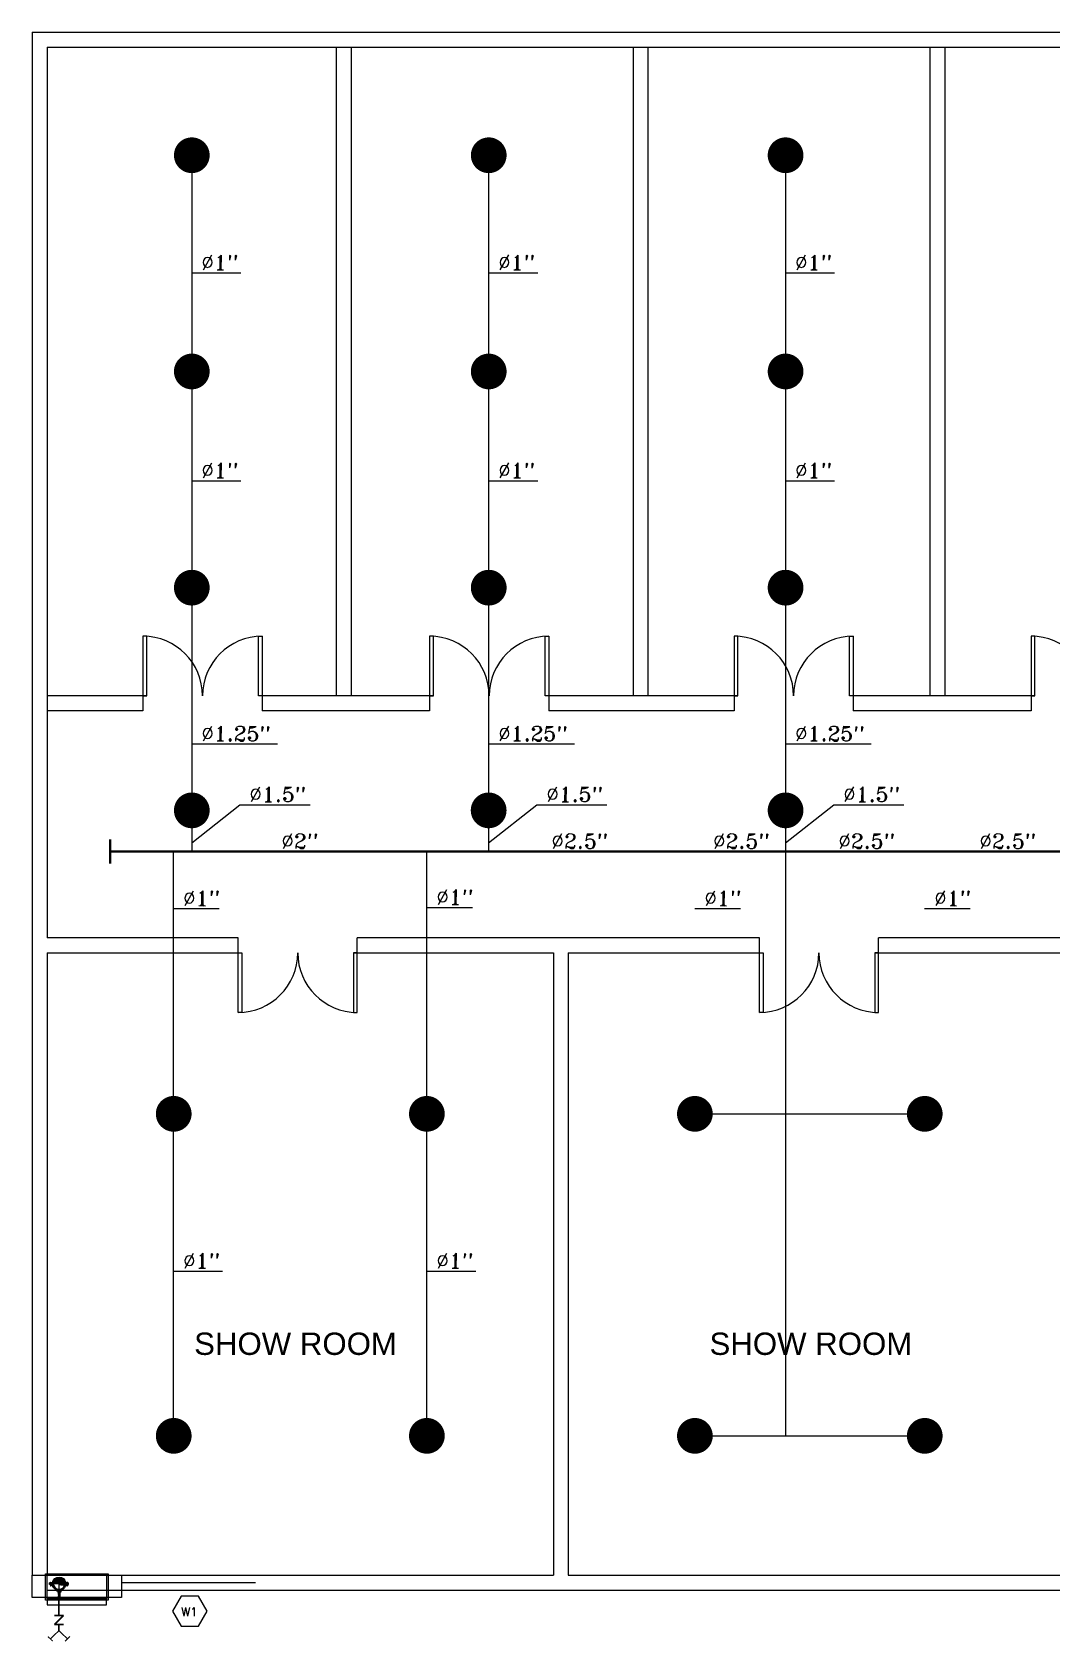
# Model space of a CAD drawing. Header units: millimetres. Extents: x -3973702 to -1592236, y 74982 to 569678.
# Drawn here: x -1734761 to -1721066, y 168509 to 190128 of the extents above; entities that cross this region are included whole.
import ezdxf
from ezdxf.enums import TextEntityAlignment as Align

# ---------------------------------------------------------------- set-up
doc = ezdxf.new("R2010")
doc.units = ezdxf.units.MM
doc.header["$LTSCALE"] = 1000
doc.header["$MEASUREMENT"] = 0
doc.linetypes.add('06041-XPSB2PUMP$0$CENTER2', pattern=[1.125, 0.75, -0.125, 0.125, -0.125])
doc.linetypes.add('CENTER', pattern=[2, 1.25, -0.25, 0.25, -0.25])
doc.layers.get('0').update_dxf_attribs({"color": 9})
for name, color, linetype in [('A-CURB', 9, 'Continuous'), ('A-DIM-TEXT', 9, 'Continuous'), ('A-door', 9, 'Continuous'), ('A-DR&WIN INDICATION', 9, 'Continuous'), ('A-TEXT', 9, 'Continuous'), ('A-WALL', 9, 'Continuous'), ('A-WINDOW', 9, 'Continuous'), ('FF-PIPE-150', 7, 'FIRE_PIPE'), ('FF-PR', 1, 'Continuous'), ('FF-SYMBOL', 11, 'Continuous'), ('FIRE FIGHTING', 1, 'Continuous'), ('MNUTS', 2, 'Continuous'), ('PL-DR-CENTER', 9, 'CENTER'), ('PL-DR-LEADER', 42, 'Continuous'), ('PL-DR-SYMBOL', 30, 'Continuous'), ('TXT_fire', 2, 'Continuous'), ('VENT', 33, '06041-XPSB2PUMP$0$CENTER2'), ('wall 1', 9, 'Continuous')]:
    doc.layers.add(name, color=color, linetype=linetype)
doc.layers.add('MCG-WALL', color=7, linetype='Continuous', lineweight=30)
doc.styles.add('A', font='ROMANS.shx')
doc.styles.add('ARIAL', font='arial.ttf')
doc.styles.add('FF-LOOP', font='romans.shx', dxfattribs={"height": 2})
doc.styles.add('MOHAMED', font='romant.shx', dxfattribs={"width": 0.9})
doc.linetypes.add('FIRE_PIPE', pattern='A,2,-0.5,["F",FF-LOOP,S=0.15,R=0,X=-0.1,Y=-0.1],-0.7', length=3.2)

# ---------------------------------------------------------------- blocks, each defined once
blk = doc.blocks.new('WIN 1')
at = {"layer": 'A-DR&WIN INDICATION', "linetype": 'Continuous', "ltscale": 500}
blk.add_lwpolyline([(-130, 450), (-260, 225), (-130, 0), (130, 0), (260, 225), (130, 450)], close=True, dxfattribs=at)
at = {"layer": 'A-TEXT', "style": 'A'}
blk.add_attdef('W1', text='', height=130, dxfattribs=at).set_placement((-6, 215), align=Align.MIDDLE)
blk = doc.blocks.new('SP-P')
at = {"layer": 'FF-SYMBOL', "const_width": 0.16}
blk.add_lwpolyline([(-0.08, 0, 1), (0.08, 0, 1)], format="xyb", close=True, dxfattribs=at)
blk = doc.blocks.new('A$C440B3191')
at = {"layer": 'FF-PR', "ltscale": 15, "xscale": -1499.999999964496, "yscale": 1499.999999964581, "zscale": 1499.9999999646, "rotation": 191.5660011830454}
blk.add_blockref('SP-P', (0, 2), dxfattribs=at)
blk = doc.blocks.new('BOLT')
at = {"layer": 'MNUTS'}
for p, q in [((0, 135), (121, 135)), ((0, 68), (121, 68)), ((134, 112), (121, 135)), ((134, -112), (134, 112)), ((0, -68), (121, -68)), ((0, -135), (121, -135)), ((134, -112), (121, -135))]:
    blk.add_line(p, q, dxfattribs=at)
for centre, radius, start, end in [((77, 101), 55, 322.56696, 33.81105), ((-80, 0), 212, 341.46077, 18.51142), ((77, -101), 55, 326.18895, 37.43304)]:
    blk.add_arc(centre, radius, start, end, dxfattribs=at)
blk = doc.blocks.new('NUT1')
at = {"layer": 'MNUTS'}
for p, q in [((-110, 112), (-97, 135)), ((-110, 112), (-110, -112)), ((0, 135), (-97, 135)), ((0, 68), (-97, 68)), ((0, 135), (0, -135)), ((-110, -112), (-97, -135)), ((0, -68), (-97, -68)), ((0, -135), (-97, -135))]:
    blk.add_line(p, q, dxfattribs=at)
for centre, radius, start, end in [((-53, 101), 55, 146.18895, 217.43304), ((104, 0), 212, 161.46077, 198.51142), ((-53, -101), 55, 142.56696, 213.81105)]:
    blk.add_arc(centre, radius, start, end, dxfattribs=at)
blk = doc.blocks.new('PS100')
at = {"layer": 'PL-DR-LEADER'}
h = blk.add_hatch(dxfattribs=at)
h.set_pattern_fill('ANSI37', color=256, scale=0.069274, angle=270, style=0)
h.set_pattern_definition([(225, (0.593055, 9.895536), (-0.006122992, 0.006122992), []), (135, (0.593055, 9.895536), (0.006122992, 0.006122992), [])])
h.paths.add_polyline_path([(0, 0), (0, 0.05, -0.414214), (0.05, 0)])
h.paths.add_polyline_path([(0, 0.05), (0, 0, -0.490317)])
h.paths.add_polyline_path([(0, -0.05, 0.490317), (0, 0), (0.05, 0, -0.414214)])
at = {"layer": 'PL-DR-CENTER'}
for p, q in [((0, 0.05), (0, -0.05)), ((-0.05, 0), (0.05, 0))]:
    blk.add_line(p, q, dxfattribs=at)
at = {"layer": 'PL-DR-SYMBOL'}
for p, q in [((-0.119, 0.007), (-0.125, 0)), ((-0.121, 0.003), (-0.121, 0.005)), ((-0.092, 0.001), (-0.121, 0.003)), ((-0.119, 0.003), (-0.118, 0.007)), ((-0.095, 0.006), (-0.119, 0.007)), ((-0.112, 0.002), (-0.112, 0.007)), ((-0.104, 0.002), (-0.104, 0.007)), ((-0.101, -0.002), (-0.101, 0.002)), ((-0.098, -0.001), (-0.098, 0.001)), ((-0.097, 0.002), (-0.097, 0.006)), ((-0.097, 0.005), (-0.078, 0.005)), ((-0.078, 0.006), (-0.095, 0.006)), ((-0.091, -0.005), (-0.088, 0.005)), ((-0.087, -0.003), (-0.086, 0.003)), ((-0.085, -0.005), (-0.082, 0.005)), ((-0.081, -0.003), (-0.079, 0.003)), ((-0.069, 0.012), (-0.078, 0.012)), ((-0.069, 0.007), (-0.078, 0.007)), ((-0.068, 0.015), (-0.068, -0.015)), ((-0.068, 0.005), (-0.068, 0.005)), ((-0.022, 0.074), (0.014, 0.074)), ((-0.012, 0.077), (-0.02, 0.077)), ((-0.02, 0.071), (-0.02, 0.077)), ((-0.012, 0.071), (-0.02, 0.071)), ((-0.018, 0.077), (-0.019, 0.071)), ((-0.019, 0.076), (-0.019, 0.073)), ((-0.016, 0.077), (-0.017, 0.071)), ((-0.017, 0.076), (-0.017, 0.073)), ((-0.015, 0.076), (-0.015, 0.073)), ((-0.014, 0.077), (-0.014, 0.071)), ((-0.013, 0.076), (-0.013, 0.073)), ((-0.007, 0.086), (-0.001, 0.086)), ((-0.007, 0.063), (-0.007, 0.086)), ((-0.001, 0.063), (-0.001, 0.086)), ((-0.001, 0.077), (0.001, 0.077)), ((-0.001, 0.071), (0.001, 0.071)), ((0.001, 0.086), (0.007, 0.086)), ((0.001, 0.063), (0.001, 0.086)), ((0.007, 0.063), (0.007, 0.086)), ((-0.119, -0.008), (-0.125, 0)), ((-0.092, -0.001), (-0.121, -0.003)), ((-0.121, -0.003), (-0.121, -0.006)), ((-0.119, -0.003), (-0.118, -0.007)), ((-0.095, -0.006), (-0.119, -0.008)), ((-0.112, -0.003), (-0.112, -0.007)), ((-0.104, -0.002), (-0.104, -0.007)), ((-0.097, -0.002), (-0.097, -0.006)), ((-0.097, -0.005), (-0.078, -0.005)), ((-0.078, -0.006), (-0.095, -0.006)), ((-0.069, -0.007), (-0.078, -0.007)), ((-0.069, -0.011), (-0.078, -0.011)), ((-0.068, -0.005), (-0.068, -0.005)), ((-0.022, -0.074), (0.014, -0.074)), ((-0.012, -0.071), (-0.02, -0.071)), ((-0.02, -0.071), (-0.02, -0.077)), ((-0.012, -0.077), (-0.02, -0.077)), ((-0.018, -0.077), (-0.019, -0.071)), ((-0.019, -0.076), (-0.019, -0.073)), ((-0.016, -0.077), (-0.017, -0.071)), ((-0.017, -0.076), (-0.017, -0.073)), ((-0.015, -0.076), (-0.015, -0.073)), ((-0.014, -0.077), (-0.014, -0.071)), ((-0.013, -0.076), (-0.013, -0.073)), ((-0.007, -0.063), (-0.007, -0.086)), ((-0.007, -0.086), (-0.001, -0.086)), ((-0.001, -0.063), (-0.001, -0.086)), ((-0.001, -0.071), (0.001, -0.071)), ((-0.001, -0.077), (0.001, -0.077)), ((0.001, -0.063), (0.001, -0.086)), ((0.001, -0.086), (0.007, -0.086)), ((0.007, -0.063), (0.007, -0.086))]:
    blk.add_line(p, q, dxfattribs=at)
blk.add_circle((0, 0), 0.05, dxfattribs=at)
for centre, radius, start, end in [((-0.074, 0.009), 0.00458, 149.805, 210.195), ((-0.039, 0), 0.0391, 169.827, 190.173), ((-0.073, 0.009), 0.00458, 329.805, 30.195), ((-0.107, 0), 0.0391, 349.827, 10.173), ((-0.062, 0.015), 0.00614, 90, 180), ((-0.062, 0.03), 0.00818, 270, 334.3523), ((0, 0), 0.0603, 100.0556, 156.4475), ((0, 0), 0.0542, 100.0556, 259.9444), ((0.019, 0.025), 0.0316, 127.761, 232.239), ((-0.011, 0.063), 0.00409, 280.0556, 0), ((-0.011, 0.063), 0.0102, 280.0556, 0), ((0.011, 0.063), 0.0102, 180, 259.9444), ((0.011, 0.063), 0.00409, 180, 259.9444), ((0, 0), 0.0542, 280.0556, 79.9444), ((0, 0), 0.0603, 280.0556, 79.9444), ((-0.075, -0.009), 0.00372, 146.6015, 213.3985), ((-0.072, -0.009), 0.00372, 326.6015, 33.3985), ((-0.062, -0.015), 0.00614, 180, 270), ((-0.062, -0.03), 0.00818, 25.6477, 90), ((0, 0), 0.0603, 205.6477, 259.9444), ((-0.011, -0.063), 0.00409, 0, 79.9444), ((-0.011, -0.063), 0.0102, 0, 79.9444), ((-0.019, -0.025), 0.0316, 307.761, 52.239), ((0.011, -0.063), 0.0102, 100.0556, 180), ((0.011, -0.063), 0.00409, 100.0556, 180)]:
    blk.add_arc(centre, radius, start, end, dxfattribs=at)
at = {"layer": 'PL-DR-SYMBOL', "xscale": -4.09148084088e-05, "yscale": 4.09148083804e-05, "zscale": 4.09148083552e-05, "rotation": 180}
for name, p in [('NUT1', (-0.008, 0.074)), ('BOLT', (0.007, 0.074))]:
    blk.add_blockref(name, p, dxfattribs=at)
at = {"layer": 'PL-DR-SYMBOL', "xscale": 4.09148084088e-05, "yscale": 4.09148084088e-05, "zscale": 4.09148084088e-05}
for name, p in [('NUT1', (-0.008, -0.074)), ('BOLT', (0.007, -0.074))]:
    blk.add_blockref(name, p, dxfattribs=at)
blk = doc.blocks.new('A$C33C50B1F')
at = {"layer": 'FIRE FIGHTING', "xscale": 1500.229401901677, "yscale": 1500.22940190167, "zscale": 1500.229401901672, "rotation": 89.97743417259369}
blk.add_blockref('PS100', (0, 0), dxfattribs=at)
blk = doc.blocks.new('A$C4768384F')
at = {"layer": 'FF-PR', "xscale": 0.0009999999999716, "yscale": 0.0009999999999716, "zscale": 0.0009999999999716, "rotation": 89.97743417218827}
blk.add_blockref('A$C33C50B1F', (-0.102, 0), dxfattribs=at)
blk = doc.blocks.new('A$C00F404EB')
at = {"layer": 'FF-PR', "color": 6, "linetype": 'ByBlock', "ltscale": 850, "xscale": 1000, "yscale": 1000, "zscale": 1000, "rotation": 270}
blk.add_blockref('A$C4768384F', (0, -27), dxfattribs=at)
blk = doc.blocks.new('A$C0058369D')
at = {"layer": 'MCG-WALL', "color": 2, "ltscale": 15, "xscale": 0.667405969992451, "yscale": 0.667405969987158, "zscale": 0.6674059699999999, "rotation": 185.8506980625182}
blk.add_blockref('A$C00F404EB', (0, -4), dxfattribs=at)

msp = doc.modelspace()

# ---------------------------------------------------------------- linework, layer by layer
at = {"layer": 'A-CURB'}
msp.add_line((-1734761, 169692), (-1734761, 169685), dxfattribs=at)
at = {"layer": 'A-door'}
for p, q in [((-1730673, 181215), (-1730673, 189928)), ((-1730473, 181215), (-1730473, 189928)), ((-1726686, 181215), (-1726686, 189928)), ((-1726486, 181215), (-1726486, 189928)), ((-1722698, 181215), (-1722698, 189928)), ((-1722498, 181215), (-1722498, 189928)), ((-1733223, 181215), (-1734561, 181215)), ((-1733273, 181215), (-1733273, 181015)), ((-1732473, 181217), (-1732473, 181217)), ((-1729423, 181215), (-1731723, 181215)), ((-1731673, 181215), (-1731673, 181015)), ((-1729373, 181215), (-1730473, 181215)), ((-1729423, 181215), (-1729423, 181015)), ((-1728623, 181217), (-1728623, 181217)), ((-1725334, 181215), (-1727873, 181215)), ((-1727823, 181215), (-1727823, 181015)), ((-1725284, 181215), (-1726486, 181215)), ((-1725334, 181215), (-1725334, 181015)), ((-1724534, 181217), (-1724534, 181217)), ((-1722698, 181215), (-1723784, 181215)), ((-1723734, 181215), (-1723734, 181015)), ((-1721295, 181215), (-1723734, 181215)), ((-1721345, 181215), (-1721345, 181015)), ((-1733273, 181015), (-1734561, 181015)), ((-1729423, 181015), (-1731673, 181015)), ((-1725334, 181015), (-1727823, 181015)), ((-1721345, 181015), (-1723734, 181015))]:
    msp.add_line(p, q, dxfattribs=at)
for points in [[(-1733273, 181215), (-1733223, 181215), (-1733223, 182015), (-1733273, 182015)], [(-1731673, 181215), (-1731723, 181215), (-1731723, 182015), (-1731673, 182015)], [(-1729423, 181215), (-1729373, 181215), (-1729373, 182015), (-1729423, 182015)], [(-1727823, 181215), (-1727873, 181215), (-1727873, 182015), (-1727823, 182015)], [(-1725334, 181215), (-1725284, 181215), (-1725284, 182015), (-1725334, 182015)], [(-1723734, 181215), (-1723784, 181215), (-1723784, 182015), (-1723734, 182015)], [(-1721345, 181215), (-1721295, 181215), (-1721295, 182015), (-1721345, 182015)], [(-1731994, 177763), (-1731944, 177763), (-1731944, 176963), (-1731994, 176963)], [(-1730394, 177763), (-1730444, 177763), (-1730444, 176963), (-1730394, 176963)], [(-1724994, 177763), (-1724944, 177763), (-1724944, 176963), (-1724994, 176963)], [(-1723394, 177763), (-1723444, 177763), (-1723444, 176963), (-1723394, 176963)]]:
    msp.add_lwpolyline(points, close=True, dxfattribs=at)
for centre, start, end in [((-1733273, 181215), 0, 90), ((-1731673, 181215), 90, 180), ((-1729423, 181215), 0, 90), ((-1727823, 181215), 90, 180), ((-1725334, 181215), 0, 90), ((-1723734, 181215), 90, 180), ((-1721345, 181215), 0, 90), ((-1731994, 177763), 270, 0), ((-1730394, 177763), 180, 270), ((-1724994, 177763), 270, 359.8395), ((-1723394, 177763), 180, 270)]:
    msp.add_arc(centre, 800, start, end, dxfattribs=at)
at = {"layer": 'A-WALL'}
for p, q in [((-1734761, 190128), (-1734761, 169404)), ((-1734761, 190128), (-1706961, 190128)), ((-1734561, 189928), (-1734561, 177963)), ((-1734561, 189928), (-1707161, 189928)), ((-1731994, 177763), (-1731994, 177963)), ((-1730394, 177763), (-1730394, 177963)), ((-1724994, 177763), (-1724994, 177963)), ((-1723394, 177763), (-1723394, 177963)), ((-1734561, 177763), (-1731944, 177763)), ((-1734561, 177763), (-1734561, 169404)), ((-1730444, 177763), (-1727761, 177763)), ((-1727761, 177763), (-1727761, 169404)), ((-1727561, 177763), (-1727561, 169404)), ((-1727561, 177763), (-1724944, 177763)), ((-1723444, 177763), (-1720761, 177763))]:
    msp.add_line(p, q, dxfattribs=at)
for points in [[(-1733561, 169404), (-1733561, 169104), (-1734761, 169104), (-1734761, 169404)], [(-1734561, 169104), (-1734561, 169004), (-1733761, 169004), (-1733761, 169104)]]:
    msp.add_lwpolyline(points, close=True, dxfattribs=at)
at = {"layer": 'A-WINDOW'}
for p, q in [((-1734561, 169404), (-1727761, 169404)), ((-1733561, 169304), (-1731761, 169304)), ((-1727561, 169404), (-1720761, 169404)), ((-1734561, 169204), (-1706961, 169204)), ((-1733561, 169204), (-1731811, 169204))]:
    msp.add_line(p, q, dxfattribs=at)
at = {"layer": 'FF-PIPE-150'}
for points, const_width in [([(-1734402, 169110), (-1734402, 168863)], 22), ([(-1734402, 168658), (-1734517, 168548)], 15.4), ([(-1734402, 168740), (-1734402, 168658)], 22), ([(-1734402, 168658), (-1734286, 168548)], 15.4), ([(-1734485, 168517), (-1734549, 168580)], 15.4), ([(-1734318, 168517), (-1734254, 168580)], 15.4)]:
    msp.add_lwpolyline(points, dxfattribs=dict(at, const_width=const_width))
at = {"layer": 'FIRE FIGHTING'}
for p, q in [((-1732617, 188473), (-1732617, 179121)), ((-1728630, 188476), (-1728630, 179123)), ((-1724642, 188476), (-1724642, 171275)), ((-1732617, 179241), (-1731970, 179752)), ((-1731970, 179752), (-1731028, 179752)), ((-1728630, 179241), (-1727983, 179752)), ((-1727983, 179752), (-1727041, 179752)), ((-1724642, 179241), (-1723996, 179752)), ((-1723996, 179752), (-1723053, 179752)), ((-1732861, 171224), (-1732861, 179123)), ((-1729461, 171224), (-1729461, 179123)), ((-1725860, 175598), (-1722774, 175601)), ((-1725861, 171275), (-1722798, 171275))]:
    msp.add_line(p, q, dxfattribs=at)
at = {"layer": 'FIRE FIGHTING', "color": 6, "const_width": 30}
for points in [[(-1733712, 179288), (-1733712, 178958)], [(-1712178, 179123), (-1733712, 179123)]]:
    msp.add_lwpolyline(points, dxfattribs=at)
at = {"layer": 'FIRE FIGHTING'}
for points in [[(-1733741, 169068), (-1734581, 169068), (-1734581, 169424), (-1733741, 169424)], [(-1733761, 169088), (-1734561, 169088), (-1734561, 169404), (-1733761, 169404)]]:
    msp.add_lwpolyline(points, close=True, dxfattribs=at)
at = {"layer": 'TXT_fire'}
for p, q in [((-1732617, 186896), (-1731958, 186896)), ((-1728630, 186896), (-1727971, 186896)), ((-1724642, 186896), (-1723984, 186896)), ((-1732617, 184102), (-1731958, 184102)), ((-1728630, 184102), (-1727971, 184102)), ((-1724642, 184102), (-1723984, 184102)), ((-1732617, 180568), (-1731465, 180568)), ((-1728630, 180568), (-1727478, 180568)), ((-1724642, 180568), (-1723491, 180568)), ((-1729461, 178371), (-1728849, 178371)), ((-1732861, 178357), (-1732249, 178357)), ((-1725861, 178357), (-1725249, 178357)), ((-1722774, 178357), (-1722162, 178357)), ((-1732861, 173487), (-1732203, 173487)), ((-1729461, 173487), (-1728803, 173487))]:
    msp.add_line(p, q, dxfattribs=at)
at = {"layer": 'VENT', "color": 1, "linetype": 'ByBlock', "ltscale": 850, "const_width": 21}
for points in [[(-1734339, 168863), (-1734464, 168863)], [(-1734464, 168740), (-1734339, 168863)], [(-1734339, 168740), (-1734464, 168740)]]:
    msp.add_lwpolyline(points, dxfattribs=at)
at = {"layer": 'wall 1'}
for p, q in [((-1731994, 177963), (-1734561, 177963)), ((-1724994, 177963), (-1730394, 177963)), ((-1717994, 177963), (-1723394, 177963)), ((-1731194, 177761), (-1731194, 177761)), ((-1724194, 177761), (-1724194, 177761))]:
    msp.add_line(p, q, dxfattribs=at)

# ---------------------------------------------------------------- block references
for p in [(-1732617, 188473), (-1728629, 188473), (-1724642, 188473), (-1732617, 185569), (-1728629, 185569), (-1724642, 185569), (-1732617, 182665), (-1728629, 182665), (-1724642, 182665), (-1732617, 179674), (-1728630, 179674), (-1724642, 179674), (-1732860, 175598), (-1729460, 175598), (-1725860, 175598), (-1722773, 175598), (-1732860, 171273), (-1729460, 171273), (-1725860, 171273), (-1722773, 171273)]:
    msp.add_blockref('A$C440B3191', p)
at = {"color": 1, "extrusion": (0, 0, -1), "xscale": 1.493648615006923, "yscale": 1.493648614734411, "zscale": -1.493648614743578, "rotation": 174.1944338744412}
msp.add_blockref('A$C0058369D', (1734399, 169208), dxfattribs=at)
at = {"layer": 'A-DR&WIN INDICATION', "xscale": 0.8999999999068677, "yscale": 0.8999999999941792, "zscale": 0.9}
msp.add_blockref('WIN 1', (-1732644, 168718), dxfattribs=at).add_auto_attribs({'W1': 'W1'})

# ---------------------------------------------------------------- texts
at = {"layer": 'A-DIM-TEXT', "color": 4, "char_height": 300, "width": 6769.17, "attachment_point": 5, "style": 'ARIAL'}
for insert in [(-1731224, 172510), (-1724302, 172510)]:
    msp.add_mtext('SHOW ROOM', dxfattribs=dict(at, insert=insert))
at = {"layer": 'TXT_fire', "style": 'MOHAMED', "width": 1}
for s, p in [('%%C1"', (-1732491, 186937)), ('%%C1"', (-1728504, 186937)), ('%%C1"', (-1724516, 186937)), ('%%C1"', (-1732491, 184144)), ('%%C1"', (-1728504, 184144)), ('%%C1"', (-1724516, 184144)), ('%%C1.25"', (-1732491, 180610)), ('%%C1.25"', (-1728504, 180610)), ('%%C1.25"', (-1724516, 180610)), ('%%C1.5"', (-1731845, 179794)), ('%%C1.5"', (-1727858, 179794)), ('%%C1.5"', (-1723870, 179794)), ('%%C2"', (-1731417, 179165)), ('%%C2.5"', (-1727789, 179165)), ('%%C2.5"', (-1725619, 179165)), ('%%C2.5"', (-1723936, 179165)), ('%%C2.5"', (-1722041, 179165)), ('%%C1"', (-1732735, 178398)), ('%%C1"', (-1729335, 178413)), ('%%C1"', (-1725735, 178398)), ('%%C1"', (-1722648, 178398)), ('%%C1"', (-1732735, 173529)), ('%%C1"', (-1729335, 173529))]:
    msp.add_text(s, height=200, rotation=359.5741, dxfattribs=at).set_placement(p)

doc.saveas('drawing.dxf')
